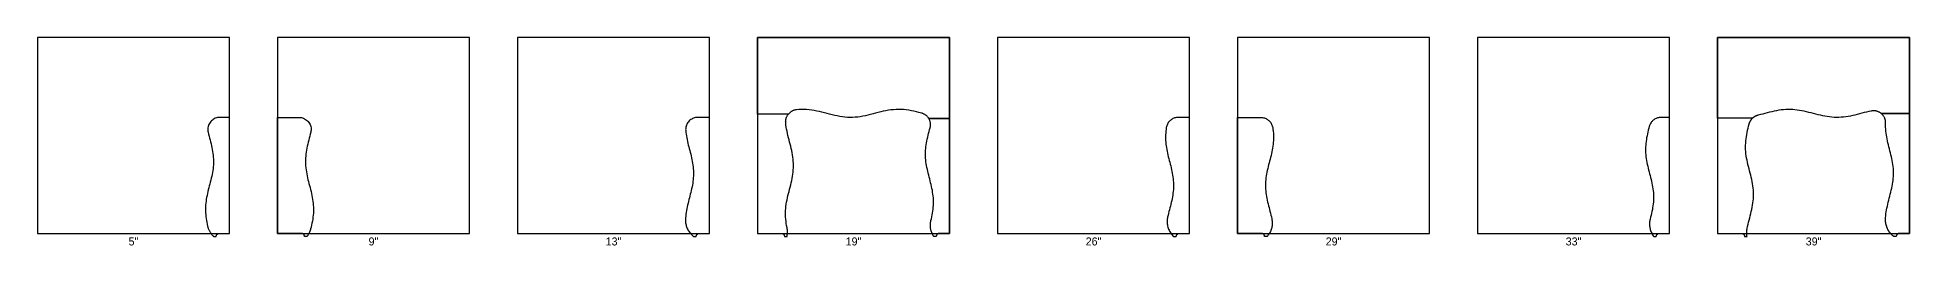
# Model space of a CAD drawing. Header units: inches. Extents: x 0 to 1008, y -3 to 49.
# Drawn here: x 0 to 468, y -3 to 49 of the extents above; entities that cross this region are included whole.
import ezdxf
from ezdxf.enums import TextEntityAlignment as Align

# ---------------------------------------------------------------- set-up
doc = ezdxf.new("R2010")
doc.units = ezdxf.units.IN

msp = doc.modelspace()

# ---------------------------------------------------------------- linework, layer by layer
at = {"layer": 'PANTRY_OUTLINE', "color": 8}
for points in [[(0, 0), (48, 0), (48, 49), (0, 49), (0, 0)], [(60, 0), (108, 0), (108, 49), (60, 49), (60, 0)], [(120, 0), (168, 0), (168, 49), (120, 49), (120, 0)], [(180, 0), (228, 0), (228, 49), (180, 49), (180, 0)], [(240, 0), (288, 0), (288, 49), (240, 49), (240, 0)], [(300, 0), (348, 0), (348, 49), (300, 49), (300, 0)], [(360, 0), (408, 0), (408, 49), (360, 49), (360, 0)], [(420, 0), (468, 0), (468, 49), (420, 49), (420, 0)]]:
    msp.add_lwpolyline(points, dxfattribs=at)
at = {"layer": 'SHELF_BACK', "color": 3}
for points in [[(180, 49), (228, 49), (228, 28.7), (222.84, 28.7), (222.84, 28.7), (222.78, 28.8), (222.71, 28.91), (222.63, 29.01), (222.56, 29.1), (222.48, 29.19), (222.39, 29.28), (222.3, 29.37), (222.21, 29.45), (222.11, 29.53), (222.02, 29.61), (221.91, 29.68), (221.81, 29.74), (221.7, 29.81), (221.59, 29.86), (221.48, 29.92), (221.37, 29.96), (221.25, 30.01), (221.13, 30.05), (221.01, 30.08), (221.01, 30.08), (220.37, 30.24), (219.74, 30.4), (219.1, 30.55), (218.46, 30.68), (217.82, 30.79), (217.18, 30.88), (216.54, 30.95), (215.91, 30.99), (215.27, 31), (214.63, 30.98), (213.99, 30.94), (213.35, 30.87), (212.71, 30.78), (212.07, 30.66), (211.44, 30.53), (210.8, 30.38), (210.16, 30.22), (209.52, 30.05), (208.88, 29.89), (208.24, 29.72), (207.61, 29.57), (206.97, 29.42), (206.33, 29.29), (205.69, 29.19), (205.05, 29.1), (204.41, 29.04), (203.78, 29.01), (203.14, 29), (202.5, 29.02), (201.86, 29.07), (201.22, 29.15), (200.58, 29.25), (199.94, 29.37), (199.31, 29.5), (198.67, 29.65), (198.03, 29.82), (197.39, 29.98), (196.75, 30.15), (196.11, 30.31), (195.48, 30.46), (194.84, 30.61), (194.2, 30.73), (193.56, 30.83), (192.92, 30.91), (192.28, 30.97), (191.64, 31), (191.01, 31), (190.37, 30.97), (189.73, 30.91), (189.73, 30.91), (189.61, 30.9), (189.49, 30.88), (189.37, 30.85), (189.25, 30.82), (189.13, 30.79), (189.01, 30.75), (188.9, 30.7), (188.79, 30.66), (188.68, 30.6), (188.57, 30.54), (188.47, 30.48), (188.36, 30.41), (188.26, 30.34), (188.17, 30.27), (188.07, 30.19), (187.98, 30.11), (187.89, 30.02), (187.81, 29.93), (187.73, 29.84), (180, 29.84), (180, 49)], [(420, 49), (468, 49), (468, 29.97), (460.94, 29.97), (460.94, 29.97), (460.83, 30.06), (460.72, 30.14), (460.6, 30.22), (460.47, 30.29), (460.35, 30.36), (460.22, 30.42), (460.09, 30.47), (459.95, 30.52), (459.82, 30.56), (459.68, 30.6), (459.54, 30.63), (459.4, 30.65), (459.25, 30.66), (459.11, 30.67), (458.97, 30.67), (458.83, 30.67), (458.68, 30.66), (458.54, 30.64), (458.4, 30.61), (458.4, 30.61), (457.82, 30.49), (457.25, 30.35), (456.67, 30.2), (456.09, 30.05), (455.52, 29.9), (454.94, 29.75), (454.36, 29.61), (453.79, 29.48), (453.21, 29.35), (452.63, 29.25), (452.06, 29.16), (451.48, 29.09), (450.9, 29.04), (450.32, 29.01), (449.75, 29), (449.17, 29.02), (448.59, 29.06), (448.02, 29.12), (447.44, 29.2), (446.86, 29.3), (446.29, 29.41), (445.71, 29.54), (445.13, 29.68), (444.55, 29.83), (443.98, 29.98), (443.4, 30.13), (442.82, 30.27), (442.25, 30.42), (441.67, 30.55), (441.09, 30.67), (440.52, 30.77), (439.94, 30.86), (439.36, 30.93), (438.79, 30.97), (438.21, 31), (437.63, 31), (437.05, 30.98), (436.48, 30.93), (435.9, 30.87), (435.32, 30.78), (434.75, 30.68), (434.17, 30.56), (433.59, 30.43), (433.02, 30.29), (432.44, 30.14), (431.86, 29.99), (431.28, 29.84), (430.71, 29.7), (430.13, 29.56), (430.13, 29.56), (430.05, 29.54), (429.97, 29.51), (429.88, 29.49), (429.8, 29.46), (429.72, 29.43), (429.64, 29.4), (429.56, 29.36), (429.49, 29.33), (429.41, 29.29), (429.34, 29.24), (429.26, 29.2), (429.19, 29.16), (429.12, 29.11), (429.05, 29.06), (428.98, 29.01), (428.91, 28.95), (428.85, 28.9), (428.78, 28.84), (428.72, 28.78), (420, 28.78), (420, 49)]]:
    msp.add_lwpolyline(points, close=True, dxfattribs=at)
at = {"layer": 'SHELF_LEFT', "color": 5}
for points in [[(60, 0), (60, 29), (65.42, 29), (65.42, 29), (65.7, 28.99), (65.99, 28.95), (66.26, 28.88), (66.53, 28.78), (66.79, 28.66), (67.04, 28.52), (67.27, 28.36), (67.49, 28.17), (67.69, 27.96), (67.86, 27.73), (68.02, 27.49), (68.15, 27.24), (68.25, 26.97), (68.33, 26.7), (68.39, 26.42), (68.41, 26.13), (68.41, 25.85), (68.38, 25.56), (68.33, 25.28), (68.33, 25.28), (68.2, 24.79), (68.08, 24.29), (67.95, 23.8), (67.82, 23.31), (67.69, 22.81), (67.57, 22.32), (67.46, 21.83), (67.36, 21.33), (67.26, 20.84), (67.18, 20.35), (67.12, 19.86), (67.06, 19.36), (67.03, 18.87), (67, 18.38), (67, 17.88), (67.01, 17.39), (67.04, 16.9), (67.09, 16.4), (67.15, 15.91), (67.22, 15.42), (67.31, 14.92), (67.41, 14.43), (67.51, 13.94), (67.63, 13.44), (67.75, 12.95), (67.88, 12.46), (68.01, 11.97), (68.14, 11.47), (68.26, 10.98), (68.39, 10.49), (68.5, 9.99), (68.61, 9.5), (68.71, 9.01), (68.79, 8.51), (68.86, 8.02), (68.92, 7.53), (68.96, 7.03), (68.99, 6.54), (69, 6.05), (68.99, 5.55), (68.97, 5.06), (68.93, 4.57), (68.88, 4.08), (68.81, 3.58), (68.72, 3.09), (68.63, 2.6), (68.52, 2.1), (68.41, 1.61), (68.29, 1.12), (68.29, 1.12), (68.26, 1.01), (68.23, 0.9), (68.2, 0.8), (68.16, 0.69), (68.13, 0.59), (68.09, 0.49), (68.04, 0.39), (68, 0.29), (67.95, 0.19), (67.91, 0.09), (67.85, -0.01), (67.8, -0.11), (67.75, -0.2), (67.69, -0.3), (67.63, -0.39), (67.57, -0.48), (67.51, -0.57), (67.44, -0.66), (67.38, -0.75), (66.75, -0.75), (66.75, -0.75), (66.75, -0.67), (66.73, -0.58), (66.71, -0.5), (66.68, -0.42), (66.64, -0.35), (66.59, -0.28), (66.53, -0.22), (66.47, -0.16), (66.4, -0.11), (66.33, -0.07), (66.25, -0.04), (66.17, -0.02), (66.08, 0), (66, 0), (60, 0)], [(180, 0), (186, 0), (186, 0), (186.08, 0), (186.17, -0.02), (186.25, -0.04), (186.33, -0.07), (186.4, -0.11), (186.47, -0.16), (186.53, -0.22), (186.59, -0.28), (186.64, -0.35), (186.68, -0.42), (186.71, -0.5), (186.73, -0.58), (186.75, -0.67), (186.75, -0.75), (187.38, -0.75), (187.38, -0.75), (187.4, -0.64), (187.42, -0.53), (187.44, -0.41), (187.46, -0.3), (187.47, -0.18), (187.49, -0.07), (187.49, 0.04), (187.5, 0.16), (187.51, 0.27), (187.51, 0.39), (187.51, 0.5), (187.5, 0.62), (187.49, 0.73), (187.49, 0.85), (187.47, 0.96), (187.46, 1.08), (187.44, 1.19), (187.42, 1.3), (187.4, 1.41), (187.4, 1.41), (187.29, 1.95), (187.2, 2.49), (187.13, 3.02), (187.07, 3.56), (187.03, 4.09), (187, 4.63), (187, 5.17), (187.02, 5.7), (187.06, 6.24), (187.11, 6.77), (187.18, 7.31), (187.27, 7.85), (187.38, 8.38), (187.49, 8.92), (187.62, 9.45), (187.75, 9.99), (187.89, 10.52), (188.03, 11.06), (188.17, 11.6), (188.3, 12.13), (188.43, 12.67), (188.55, 13.2), (188.67, 13.74), (188.76, 14.28), (188.85, 14.81), (188.91, 15.35), (188.96, 15.88), (188.99, 16.42), (189, 16.96), (188.99, 17.49), (188.96, 18.03), (188.91, 18.56), (188.85, 19.1), (188.76, 19.63), (188.67, 20.17), (188.56, 20.71), (188.43, 21.24), (188.3, 21.78), (188.17, 22.31), (188.03, 22.85), (187.89, 23.39), (187.75, 23.92), (187.62, 24.46), (187.49, 24.99), (187.38, 25.53), (187.27, 26.07), (187.18, 26.6), (187.11, 27.14), (187.06, 27.67), (187.06, 27.67), (187.05, 27.8), (187.04, 27.92), (187.05, 28.04), (187.05, 28.16), (187.07, 28.28), (187.08, 28.41), (187.1, 28.53), (187.13, 28.65), (187.16, 28.76), (187.2, 28.88), (187.24, 29), (187.29, 29.11), (187.34, 29.22), (187.39, 29.33), (187.45, 29.44), (187.51, 29.54), (187.58, 29.64), (187.65, 29.74), (187.73, 29.84), (180, 29.84), (180, 0)], [(300, 0), (300, 29), (305.84, 29), (305.84, 29), (306.06, 28.99), (306.28, 28.97), (306.5, 28.93), (306.72, 28.87), (306.93, 28.79), (307.13, 28.71), (307.33, 28.6), (307.52, 28.48), (307.7, 28.35), (307.87, 28.21), (308.03, 28.05), (308.17, 27.88), (308.31, 27.7), (308.43, 27.51), (308.53, 27.32), (308.62, 27.11), (308.7, 26.9), (308.76, 26.69), (308.8, 26.47), (308.8, 26.47), (308.87, 26), (308.92, 25.54), (308.96, 25.07), (308.99, 24.61), (309, 24.14), (309, 23.68), (308.98, 23.21), (308.95, 22.75), (308.9, 22.28), (308.84, 21.81), (308.77, 21.35), (308.69, 20.88), (308.59, 20.42), (308.49, 19.95), (308.38, 19.49), (308.26, 19.02), (308.15, 18.56), (308.02, 18.09), (307.9, 17.63), (307.78, 17.16), (307.67, 16.7), (307.55, 16.23), (307.45, 15.77), (307.35, 15.3), (307.26, 14.84), (307.19, 14.37), (307.12, 13.91), (307.07, 13.44), (307.03, 12.98), (307.01, 12.51), (307, 12.05), (307.01, 11.58), (307.03, 11.12), (307.06, 10.65), (307.11, 10.18), (307.17, 9.72), (307.25, 9.25), (307.33, 8.79), (307.43, 8.32), (307.53, 7.86), (307.64, 7.39), (307.76, 6.93), (307.88, 6.46), (308, 6), (308.12, 5.53), (308.24, 5.07), (308.36, 4.6), (308.47, 4.14), (308.57, 3.67), (308.57, 3.67), (308.62, 3.43), (308.65, 3.18), (308.67, 2.93), (308.68, 2.68), (308.68, 2.43), (308.66, 2.18), (308.64, 1.93), (308.59, 1.68), (308.54, 1.44), (308.48, 1.2), (308.4, 0.96), (308.31, 0.72), (308.21, 0.49), (308.1, 0.27), (307.97, 0.05), (307.84, -0.16), (307.69, -0.36), (307.54, -0.56), (307.38, -0.75), (306.75, -0.75), (306.75, -0.75), (306.75, -0.67), (306.73, -0.58), (306.71, -0.5), (306.68, -0.42), (306.64, -0.35), (306.59, -0.28), (306.53, -0.22), (306.47, -0.16), (306.4, -0.11), (306.33, -0.07), (306.25, -0.04), (306.17, -0.02), (306.08, 0), (306, 0), (300, 0)], [(420, 0), (426, 0), (426, 0), (426.08, 0), (426.17, -0.02), (426.25, -0.04), (426.33, -0.07), (426.4, -0.11), (426.47, -0.16), (426.53, -0.22), (426.59, -0.28), (426.64, -0.35), (426.68, -0.42), (426.71, -0.5), (426.73, -0.58), (426.75, -0.67), (426.75, -0.75), (427.38, -0.75), (427.38, -0.75), (427.36, -0.65), (427.34, -0.55), (427.33, -0.44), (427.31, -0.34), (427.3, -0.24), (427.3, -0.13), (427.29, -0.03), (427.29, 0.08), (427.28, 0.18), (427.29, 0.28), (427.29, 0.39), (427.29, 0.49), (427.3, 0.59), (427.31, 0.7), (427.32, 0.8), (427.33, 0.9), (427.35, 1.01), (427.37, 1.11), (427.39, 1.21), (427.39, 1.21), (427.5, 1.75), (427.63, 2.28), (427.76, 2.81), (427.9, 3.35), (428.04, 3.88), (428.18, 4.42), (428.32, 4.95), (428.44, 5.49), (428.57, 6.02), (428.67, 6.55), (428.77, 7.09), (428.85, 7.62), (428.92, 8.16), (428.96, 8.69), (428.99, 9.23), (429, 9.76), (428.99, 10.29), (428.96, 10.83), (428.91, 11.36), (428.84, 11.9), (428.76, 12.43), (428.66, 12.97), (428.55, 13.5), (428.43, 14.03), (428.3, 14.57), (428.16, 15.1), (428.02, 15.64), (427.88, 16.17), (427.75, 16.71), (427.61, 17.24), (427.49, 17.78), (427.37, 18.31), (427.27, 18.84), (427.18, 19.38), (427.11, 19.91), (427.06, 20.45), (427.02, 20.98), (427, 21.52), (427, 22.05), (427.03, 22.58), (427.07, 23.12), (427.12, 23.65), (427.2, 24.19), (427.29, 24.72), (427.4, 25.26), (427.51, 25.79), (427.64, 26.32), (427.77, 26.86), (427.91, 27.39), (427.91, 27.39), (427.94, 27.48), (427.96, 27.56), (427.99, 27.64), (428.02, 27.72), (428.05, 27.8), (428.08, 27.88), (428.12, 27.95), (428.16, 28.03), (428.2, 28.11), (428.24, 28.18), (428.29, 28.25), (428.34, 28.32), (428.39, 28.39), (428.44, 28.46), (428.49, 28.53), (428.54, 28.6), (428.6, 28.66), (428.66, 28.72), (428.72, 28.78), (420, 28.78), (420, 0)]]:
    msp.add_lwpolyline(points, close=True, dxfattribs=at)
at = {"layer": 'SHELF_RIGHT', "color": 1}
for points in [[(48, 0), (48, 29), (45.58, 29), (45.58, 29), (45.3, 28.99), (45.01, 28.95), (44.74, 28.88), (44.47, 28.78), (44.21, 28.66), (43.96, 28.52), (43.73, 28.36), (43.51, 28.17), (43.31, 27.96), (43.14, 27.73), (42.98, 27.49), (42.85, 27.24), (42.75, 26.97), (42.67, 26.7), (42.61, 26.42), (42.59, 26.13), (42.59, 25.85), (42.62, 25.56), (42.67, 25.28), (42.67, 25.28), (42.79, 24.8), (42.92, 24.32), (43.04, 23.84), (43.17, 23.37), (43.29, 22.89), (43.4, 22.41), (43.52, 21.93), (43.62, 21.45), (43.71, 20.97), (43.79, 20.5), (43.86, 20.02), (43.92, 19.54), (43.96, 19.06), (43.99, 18.58), (44, 18.1), (44, 17.62), (43.98, 17.15), (43.94, 16.67), (43.89, 16.19), (43.83, 15.71), (43.75, 15.23), (43.66, 14.75), (43.56, 14.28), (43.45, 13.8), (43.34, 13.32), (43.22, 12.84), (43.09, 12.36), (42.97, 11.88), (42.84, 11.4), (42.72, 10.93), (42.6, 10.45), (42.49, 9.97), (42.39, 9.49), (42.3, 9.01), (42.21, 8.53), (42.14, 8.05), (42.08, 7.58), (42.04, 7.1), (42.01, 6.62), (42, 6.14), (42, 5.66), (42.02, 5.18), (42.06, 4.71), (42.11, 4.23), (42.17, 3.75), (42.24, 3.27), (42.33, 2.79), (42.43, 2.31), (42.54, 1.83), (42.54, 1.83), (42.58, 1.68), (42.62, 1.52), (42.67, 1.37), (42.72, 1.22), (42.78, 1.07), (42.84, 0.92), (42.91, 0.78), (42.98, 0.64), (43.06, 0.49), (43.14, 0.36), (43.23, 0.22), (43.32, 0.09), (43.41, -0.04), (43.51, -0.17), (43.61, -0.29), (43.72, -0.41), (43.83, -0.53), (43.95, -0.64), (44.06, -0.75), (44.69, -0.75), (44.69, -0.75), (44.69, -0.67), (44.71, -0.58), (44.73, -0.5), (44.76, -0.42), (44.8, -0.35), (44.85, -0.28), (44.91, -0.22), (44.97, -0.16), (45.04, -0.11), (45.11, -0.07), (45.19, -0.04), (45.27, -0.02), (45.35, 0), (45.44, 0), (48, 0)], [(168, 0), (168, 29), (165.04, 29), (165.04, 29), (164.78, 28.99), (164.52, 28.95), (164.27, 28.9), (164.02, 28.82), (163.78, 28.72), (163.55, 28.6), (163.32, 28.46), (163.12, 28.3), (162.92, 28.12), (162.75, 27.93), (162.59, 27.73), (162.45, 27.51), (162.33, 27.27), (162.23, 27.03), (162.15, 26.78), (162.09, 26.53), (162.05, 26.27), (162.04, 26.01), (162.05, 25.75), (162.05, 25.75), (162.1, 25.29), (162.16, 24.84), (162.23, 24.38), (162.31, 23.93), (162.4, 23.47), (162.5, 23.02), (162.6, 22.56), (162.71, 22.11), (162.83, 21.65), (162.95, 21.2), (163.07, 20.74), (163.19, 20.29), (163.3, 19.83), (163.41, 19.38), (163.52, 18.92), (163.62, 18.47), (163.71, 18.01), (163.78, 17.56), (163.85, 17.1), (163.91, 16.64), (163.95, 16.19), (163.98, 15.73), (164, 15.28), (164, 14.82), (163.99, 14.37), (163.96, 13.91), (163.92, 13.46), (163.87, 13), (163.8, 12.55), (163.72, 12.09), (163.64, 11.64), (163.54, 11.18), (163.44, 10.73), (163.33, 10.27), (163.21, 9.82), (163.09, 9.36), (162.98, 8.91), (162.86, 8.45), (162.74, 8), (162.63, 7.54), (162.52, 7.09), (162.42, 6.63), (162.33, 6.18), (162.24, 5.72), (162.17, 5.27), (162.11, 4.81), (162.06, 4.36), (162.03, 3.9), (162.01, 3.44), (162.01, 3.44), (162.01, 3.19), (162.02, 2.93), (162.04, 2.68), (162.08, 2.43), (162.13, 2.18), (162.19, 1.93), (162.27, 1.68), (162.36, 1.44), (162.46, 1.21), (162.57, 0.98), (162.7, 0.75), (162.83, 0.54), (162.98, 0.33), (163.14, 0.13), (163.3, -0.07), (163.48, -0.25), (163.66, -0.43), (163.86, -0.59), (164.06, -0.75), (164.69, -0.75), (164.69, -0.75), (164.69, -0.67), (164.71, -0.58), (164.73, -0.5), (164.76, -0.42), (164.8, -0.35), (164.85, -0.28), (164.91, -0.22), (164.97, -0.16), (165.04, -0.11), (165.11, -0.07), (165.19, -0.04), (165.27, -0.02), (165.35, 0), (165.44, 0), (168, 0)], [(228, 0), (225.44, 0), (225.44, 0), (225.35, 0), (225.27, -0.02), (225.19, -0.04), (225.11, -0.07), (225.04, -0.11), (224.97, -0.16), (224.91, -0.22), (224.85, -0.28), (224.8, -0.35), (224.76, -0.42), (224.73, -0.5), (224.71, -0.58), (224.69, -0.67), (224.69, -0.75), (224.06, -0.75), (224.06, -0.75), (223.95, -0.57), (223.84, -0.38), (223.73, -0.18), (223.64, 0.01), (223.56, 0.22), (223.48, 0.42), (223.42, 0.63), (223.36, 0.84), (223.31, 1.05), (223.28, 1.27), (223.25, 1.48), (223.23, 1.7), (223.22, 1.92), (223.22, 2.14), (223.23, 2.36), (223.25, 2.57), (223.28, 2.79), (223.31, 3.01), (223.36, 3.22), (223.36, 3.22), (223.47, 3.69), (223.58, 4.17), (223.67, 4.64), (223.76, 5.11), (223.84, 5.59), (223.9, 6.06), (223.94, 6.53), (223.98, 7.01), (224, 7.48), (224, 7.95), (223.99, 8.43), (223.96, 8.9), (223.92, 9.38), (223.86, 9.85), (223.79, 10.32), (223.71, 10.8), (223.62, 11.27), (223.52, 11.74), (223.41, 12.22), (223.29, 12.69), (223.17, 13.16), (223.05, 13.64), (222.92, 14.11), (222.8, 14.59), (222.68, 15.06), (222.56, 15.53), (222.46, 16.01), (222.36, 16.48), (222.27, 16.95), (222.19, 17.43), (222.12, 17.9), (222.07, 18.37), (222.03, 18.85), (222.01, 19.32), (222, 19.8), (222.01, 20.27), (222.03, 20.74), (222.07, 21.22), (222.12, 21.69), (222.18, 22.16), (222.26, 22.64), (222.35, 23.11), (222.45, 23.58), (222.56, 24.06), (222.67, 24.53), (222.79, 25.01), (222.91, 25.48), (223.04, 25.95), (223.16, 26.43), (223.16, 26.43), (223.19, 26.55), (223.21, 26.67), (223.23, 26.79), (223.24, 26.91), (223.25, 27.04), (223.26, 27.16), (223.25, 27.29), (223.25, 27.41), (223.23, 27.53), (223.22, 27.65), (223.2, 27.78), (223.17, 27.9), (223.14, 28.02), (223.1, 28.14), (223.06, 28.25), (223.01, 28.37), (222.96, 28.48), (222.9, 28.59), (222.84, 28.7), (228, 28.7), (228, 0)], [(288, 0), (288, 29), (285.16, 29), (285.16, 29), (284.94, 28.99), (284.72, 28.97), (284.5, 28.93), (284.28, 28.87), (284.07, 28.79), (283.87, 28.71), (283.67, 28.6), (283.48, 28.48), (283.3, 28.35), (283.13, 28.21), (282.97, 28.05), (282.83, 27.88), (282.69, 27.7), (282.57, 27.51), (282.47, 27.32), (282.38, 27.11), (282.3, 26.9), (282.24, 26.69), (282.2, 26.47), (282.2, 26.47), (282.14, 26.01), (282.08, 25.55), (282.04, 25.1), (282.01, 24.64), (282, 24.18), (282, 23.73), (282.02, 23.27), (282.05, 22.81), (282.09, 22.36), (282.15, 21.9), (282.22, 21.45), (282.29, 20.99), (282.38, 20.53), (282.48, 20.08), (282.59, 19.62), (282.7, 19.16), (282.82, 18.71), (282.93, 18.25), (283.05, 17.79), (283.17, 17.34), (283.29, 16.88), (283.4, 16.42), (283.51, 15.97), (283.61, 15.51), (283.7, 15.05), (283.78, 14.6), (283.85, 14.14), (283.9, 13.68), (283.95, 13.23), (283.98, 12.77), (284, 12.32), (284, 11.86), (283.99, 11.4), (283.96, 10.95), (283.92, 10.49), (283.87, 10.03), (283.81, 9.58), (283.73, 9.12), (283.64, 8.66), (283.55, 8.21), (283.44, 7.75), (283.33, 7.29), (283.22, 6.84), (283.1, 6.38), (282.98, 5.92), (282.86, 5.47), (282.74, 5.01), (282.63, 4.55), (282.52, 4.1), (282.52, 4.1), (282.47, 3.82), (282.43, 3.54), (282.4, 3.26), (282.4, 2.98), (282.4, 2.7), (282.43, 2.42), (282.46, 2.15), (282.52, 1.87), (282.59, 1.6), (282.67, 1.33), (282.77, 1.07), (282.89, 0.81), (283.02, 0.56), (283.16, 0.32), (283.32, 0.09), (283.48, -0.14), (283.67, -0.35), (283.86, -0.56), (284.06, -0.75), (284.69, -0.75), (284.69, -0.75), (284.69, -0.67), (284.71, -0.58), (284.73, -0.5), (284.76, -0.42), (284.8, -0.35), (284.85, -0.28), (284.91, -0.22), (284.97, -0.16), (285.04, -0.11), (285.11, -0.07), (285.19, -0.04), (285.27, -0.02), (285.35, 0), (285.44, 0), (288, 0)], [(408, 0), (408, 29), (405.84, 29), (405.84, 29), (405.63, 28.99), (405.43, 28.97), (405.22, 28.94), (405.02, 28.89), (404.82, 28.82), (404.63, 28.74), (404.44, 28.65), (404.26, 28.55), (404.09, 28.44), (403.92, 28.31), (403.77, 28.17), (403.62, 28.02), (403.49, 27.87), (403.37, 27.7), (403.25, 27.52), (403.16, 27.34), (403.07, 27.15), (403, 26.96), (402.94, 26.76), (402.94, 26.76), (402.81, 26.29), (402.69, 25.81), (402.58, 25.34), (402.47, 24.87), (402.37, 24.39), (402.28, 23.92), (402.2, 23.45), (402.13, 22.98), (402.08, 22.5), (402.04, 22.03), (402.01, 21.56), (402, 21.08), (402.01, 20.61), (402.03, 20.14), (402.06, 19.67), (402.11, 19.19), (402.17, 18.72), (402.25, 18.25), (402.34, 17.77), (402.43, 17.3), (402.54, 16.83), (402.65, 16.36), (402.77, 15.88), (402.89, 15.41), (403.02, 14.94), (403.14, 14.47), (403.26, 13.99), (403.38, 13.52), (403.49, 13.05), (403.59, 12.57), (403.69, 12.1), (403.77, 11.63), (403.84, 11.16), (403.9, 10.68), (403.95, 10.21), (403.98, 9.74), (404, 9.26), (404, 8.79), (403.98, 8.32), (403.95, 7.85), (403.91, 7.37), (403.85, 6.9), (403.78, 6.43), (403.7, 5.95), (403.6, 5.48), (403.5, 5.01), (403.39, 4.54), (403.27, 4.06), (403.15, 3.59), (403.15, 3.59), (403.1, 3.36), (403.06, 3.12), (403.02, 2.88), (403, 2.64), (402.99, 2.39), (403, 2.15), (403.01, 1.91), (403.04, 1.67), (403.08, 1.43), (403.13, 1.2), (403.19, 0.96), (403.26, 0.73), (403.34, 0.5), (403.44, 0.28), (403.54, 0.06), (403.66, -0.15), (403.78, -0.36), (403.92, -0.56), (404.06, -0.75), (404.69, -0.75), (404.69, -0.75), (404.69, -0.67), (404.71, -0.58), (404.73, -0.5), (404.76, -0.42), (404.8, -0.35), (404.85, -0.28), (404.91, -0.22), (404.97, -0.16), (405.04, -0.11), (405.11, -0.07), (405.19, -0.04), (405.27, -0.02), (405.35, 0), (405.44, 0), (408, 0)], [(468, 0), (465.44, 0), (465.44, 0), (465.35, 0), (465.27, -0.02), (465.19, -0.04), (465.11, -0.07), (465.04, -0.11), (464.97, -0.16), (464.91, -0.22), (464.85, -0.28), (464.8, -0.35), (464.76, -0.42), (464.73, -0.5), (464.71, -0.58), (464.69, -0.67), (464.69, -0.75), (464.06, -0.75), (464.06, -0.75), (463.86, -0.6), (463.67, -0.43), (463.48, -0.26), (463.31, -0.07), (463.14, 0.12), (462.99, 0.32), (462.84, 0.53), (462.7, 0.74), (462.58, 0.96), (462.47, 1.19), (462.37, 1.42), (462.28, 1.66), (462.2, 1.9), (462.14, 2.15), (462.08, 2.39), (462.04, 2.65), (462.02, 2.9), (462, 3.15), (462, 3.4), (462, 3.4), (462.02, 3.9), (462.06, 4.39), (462.11, 4.88), (462.18, 5.38), (462.25, 5.87), (462.35, 6.36), (462.45, 6.86), (462.56, 7.35), (462.68, 7.84), (462.81, 8.34), (462.93, 8.83), (463.06, 9.32), (463.19, 9.82), (463.32, 10.31), (463.44, 10.8), (463.55, 11.3), (463.65, 11.79), (463.74, 12.28), (463.82, 12.78), (463.89, 13.27), (463.94, 13.76), (463.98, 14.26), (464, 14.75), (464, 15.24), (463.99, 15.74), (463.96, 16.23), (463.91, 16.72), (463.85, 17.22), (463.77, 17.71), (463.68, 18.2), (463.59, 18.7), (463.48, 19.19), (463.36, 19.68), (463.24, 20.17), (463.11, 20.67), (462.98, 21.16), (462.85, 21.65), (462.72, 22.15), (462.6, 22.64), (462.49, 23.13), (462.38, 23.63), (462.29, 24.12), (462.2, 24.61), (462.13, 25.11), (462.07, 25.6), (462.03, 26.09), (462.01, 26.59), (462, 27.08), (462.01, 27.57), (462.01, 27.57), (462.01, 27.72), (462, 27.86), (461.99, 28), (461.97, 28.14), (461.95, 28.28), (461.92, 28.42), (461.88, 28.56), (461.83, 28.69), (461.78, 28.83), (461.72, 28.96), (461.66, 29.09), (461.59, 29.21), (461.51, 29.33), (461.43, 29.45), (461.34, 29.56), (461.25, 29.67), (461.15, 29.77), (461.05, 29.87), (460.94, 29.97), (468, 29.97), (468, 0)]]:
    msp.add_lwpolyline(points, close=True, dxfattribs=at)

# ---------------------------------------------------------------- texts
at = {"layer": 'LABELS'}
for s, p in [('5"', (24, -3)), ('9"', (84, -3)), ('13"', (144, -3)), ('19"', (204, -3)), ('26"', (264, -3)), ('29"', (324, -3)), ('33"', (384, -3)), ('39"', (444, -3))]:
    msp.add_text(s, height=2, dxfattribs=at).set_placement(p, align=Align.CENTER)

doc.saveas('drawing.dxf')
